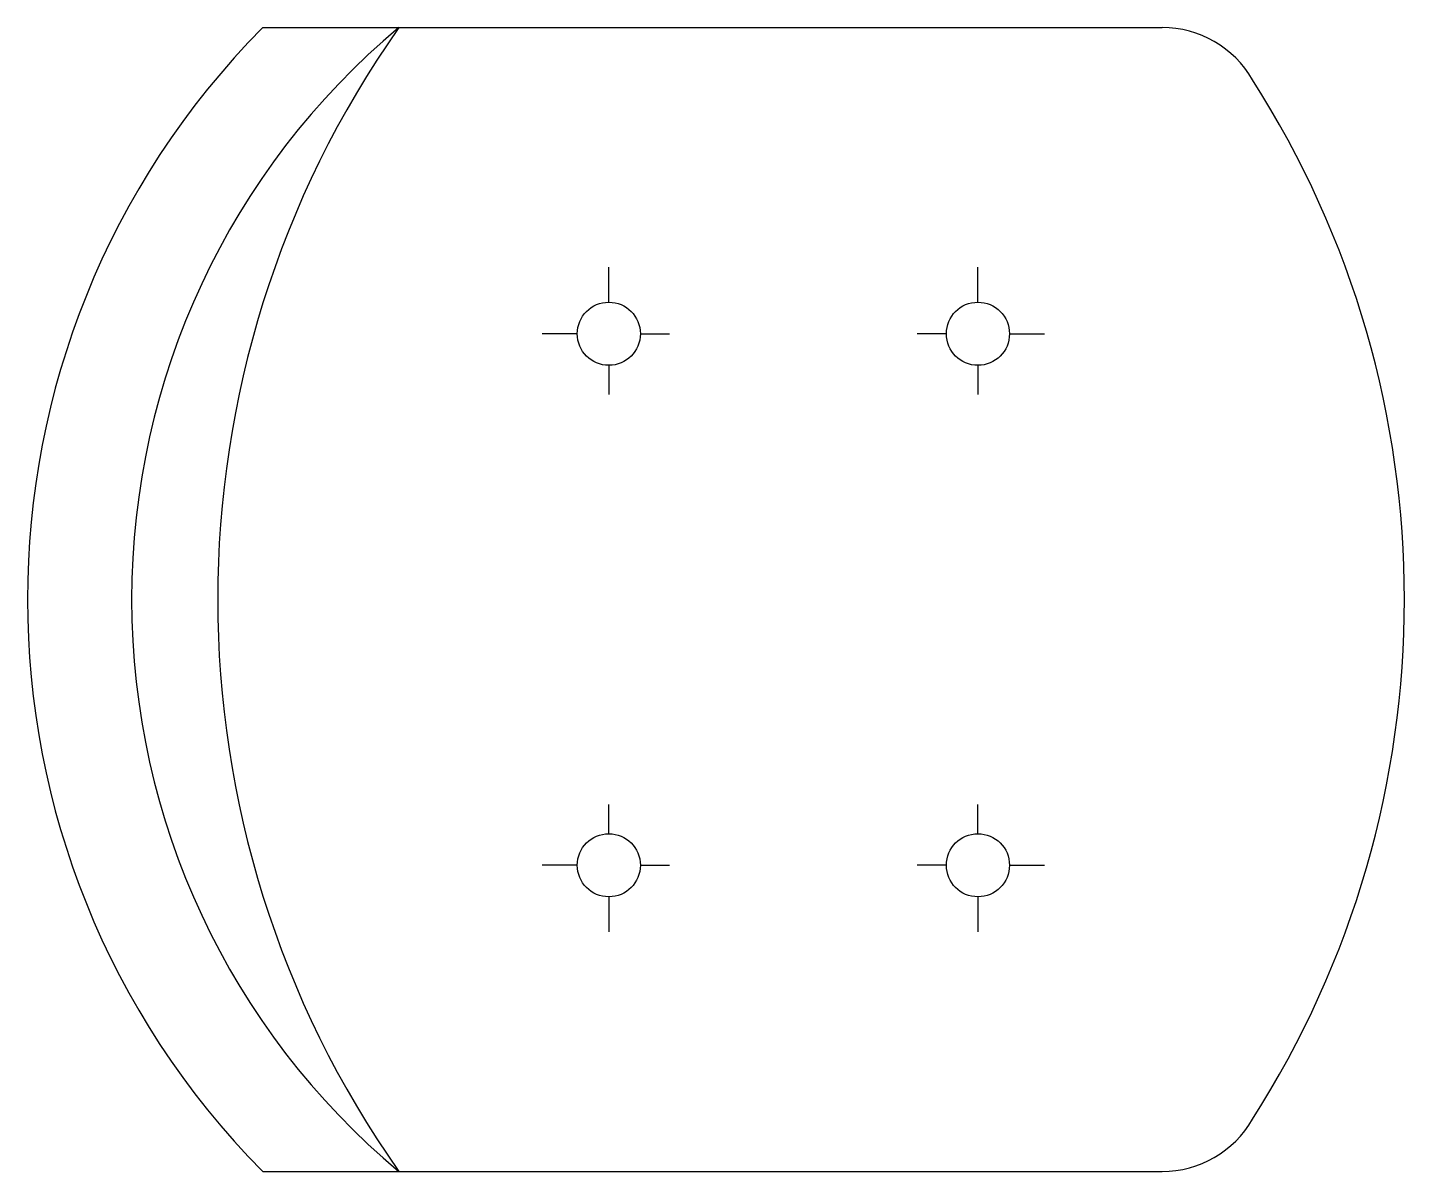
# Model space of a CAD drawing. Header units: millimetres. Extents: x -883.657 to -882.997, y 2730.536 to 2731.084.
import ezdxf

# ---------------------------------------------------------------- set-up
doc = ezdxf.new("R2010")
doc.units = ezdxf.units.MM
doc.header["$LTSCALE"] = 10
doc.layers.add('Móveis_cadeiras', color=2, linetype='Continuous')

msp = doc.modelspace()

# ---------------------------------------------------------------- linework, layer by layer
at = {"layer": 'Móveis_cadeiras'}
for p, q in [((-883.54464, 2731.08445), (-883.11344, 2731.08445)), ((-883.54464, 2730.53617), (-883.11344, 2730.53617))]:
    msp.add_line(p, q, dxfattribs=at)
at = {"layer": 'Móveis_cadeiras', "color": 1}
for p, q in [((-883.37872, 2730.95282), (-883.37872, 2730.96964)), ((-883.20177, 2730.95282), (-883.20177, 2730.96964)), ((-883.39385, 2730.93769), (-883.41068, 2730.93769)), ((-883.36359, 2730.93769), (-883.34965, 2730.93769)), ((-883.2169, 2730.93769), (-883.23084, 2730.93769)), ((-883.18664, 2730.93769), (-883.16982, 2730.93769)), ((-883.37872, 2730.92256), (-883.37872, 2730.90862)), ((-883.20177, 2730.92256), (-883.20177, 2730.90862)), ((-883.37872, 2730.69806), (-883.37872, 2730.712)), ((-883.20177, 2730.69806), (-883.20177, 2730.712)), ((-883.39385, 2730.68293), (-883.41068, 2730.68293)), ((-883.36359, 2730.68293), (-883.34965, 2730.68293)), ((-883.2169, 2730.68293), (-883.23084, 2730.68293)), ((-883.18664, 2730.68293), (-883.16982, 2730.68293)), ((-883.37872, 2730.6678), (-883.37872, 2730.65098)), ((-883.20177, 2730.6678), (-883.20177, 2730.65098))]:
    msp.add_line(p, q, dxfattribs=at)
for centre in [(-883.37872, 2730.93769), (-883.20177, 2730.93769), (-883.37872, 2730.68293), (-883.20177, 2730.68293)]:
    msp.add_circle(centre, 0.01513, dxfattribs=at)
at = {"layer": 'Móveis_cadeiras'}
for centre, radius, start, end in [((-883.2677, 2730.81031), 0.38968, 135.29091, 224.70909), ((-883.25011, 2730.81031), 0.35737, 129.90452, 230.09548), ((-883.09015, 2730.81031), 0.47607, 144.84119, 215.15881), ((-883.11346, 2731.03445), 0.05, 29.95914, 90), ((-883.45962, 2730.81031), 0.46233, 327.39696, 32.60304), ((-883.11346, 2730.58617), 0.05, 270, 330.04086)]:
    msp.add_arc(centre, radius, start, end, dxfattribs=at)

doc.saveas('drawing.dxf')
